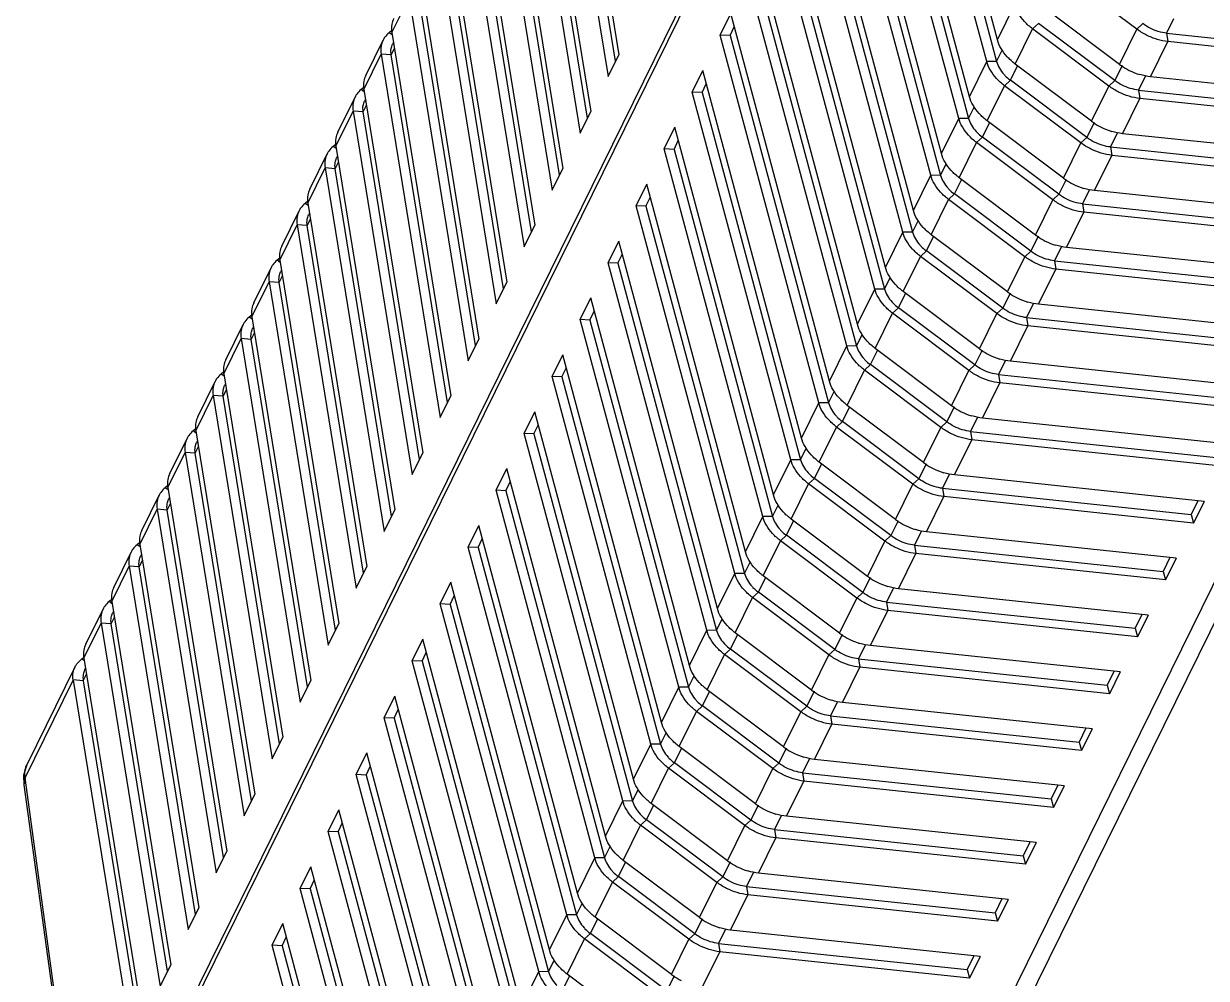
# Model space of a CAD drawing. Header units: millimetres. Extents: x 10368 to 13229, y -13270 to -11269.
# Drawn here: x 12155.6 to 12223.9, y -12726.6 to -12671.5 of the extents above; entities that cross this region are included whole.
import ezdxf

# ---------------------------------------------------------------- set-up
doc = ezdxf.new("R2010")
doc.units = ezdxf.units.MM

# ---------------------------------------------------------------- blocks, each defined once
blk = doc.blocks.new('u59')
at = {"color": 7, "linetype": 'Continuous'}
for p, q in [((305.333, 371.946), (363.069, 489.206)), ((306.429, 371.83), (363.472, 487.682)), ((393.636, 460.581), (387.939, 481.786)), ((388.511, 481.781), (394.212, 460.556)), ((387.895, 480.53), (393.596, 459.305)), ((392.019, 457.297), (386.322, 478.502)), ((386.894, 478.497), (392.595, 457.272)), ((386.278, 477.245), (391.979, 456.021)), ((321.824, 307.728), (404.94, 476.534)), ((321.892, 307.371), (404.993, 476.148)), ((404.993, 476.148), (408.476, 450.887)), ((408.554, 451.288), (405.069, 476.565)), ((390.402, 454.013), (384.705, 475.218)), ((385.277, 475.213), (390.978, 453.988)), ((384.661, 473.961), (390.362, 452.737)), ((388.785, 450.728), (383.088, 471.933)), ((383.66, 471.928), (389.361, 450.704)), ((383.044, 470.677), (388.745, 449.453)), ((387.168, 447.444), (381.471, 468.649)), ((382.043, 468.644), (387.744, 447.42)), ((381.426, 467.393), (387.128, 446.168)), ((405.695, 445.239), (402.293, 466.217)), ((372.753, 465.527), (377.163, 462.223)), ((385.551, 444.16), (379.854, 465.365)), ((380.426, 465.36), (386.127, 444.135)), ((405.117, 445.279), (401.862, 465.342)), ((405.08, 443.984), (401.677, 464.966)), ((379.809, 464.109), (378.809, 462.076)), ((379.809, 464.109), (385.511, 442.884)), ((370.993, 462.313), (371.418, 463.176)), ((371.418, 463.176), (375.828, 459.872)), ((371.752, 463.494), (376.162, 460.19)), ((377.445, 463.156), (377.02, 462.293)), ((353.323, 461.197), (353.939, 462.448)), ((354.068, 461.96), (353.939, 462.448)), ((353.939, 462.448), (368.342, 460.927)), ((369.343, 462.959), (368.342, 460.927)), ((400.676, 462.933), (400.06, 461.681)), ((404.079, 441.951), (400.676, 462.933)), ((353.674, 461.16), (354.068, 461.96)), ((368.422, 460.444), (354.068, 461.96)), ((371.136, 462.243), (370.135, 460.21)), ((371.136, 462.243), (375.546, 458.939)), ((377.163, 462.223), (376.162, 460.19)), ((378.237, 462.081), (377.912, 461.419)), ((383.934, 440.876), (378.237, 462.081)), ((378.237, 462.081), (378.809, 462.076)), ((378.809, 462.076), (384.51, 440.851)), ((400.245, 462.058), (403.5, 441.995)), ((353.323, 461.197), (367.726, 459.675)), ((403.463, 440.7), (400.06, 461.681)), ((368.014, 459.616), (368.422, 460.444)), ((368.422, 460.444), (368.342, 460.927)), ((378.192, 460.825), (377.191, 458.792)), ((378.192, 460.825), (383.894, 439.6)), ((393.636, 460.581), (393.388, 460.078)), ((394.212, 460.556), (393.596, 459.305)), ((393.636, 460.581), (394.212, 460.556)), ((369.376, 459.029), (369.801, 459.892)), ((369.801, 459.892), (370.135, 460.21)), ((369.801, 459.892), (374.211, 456.588)), ((370.135, 460.21), (374.545, 456.906)), ((375.828, 459.872), (375.403, 459.009)), ((375.828, 459.872), (376.162, 460.19)), ((351.706, 457.913), (352.322, 459.164)), ((352.451, 458.676), (352.322, 459.164)), ((352.322, 459.164), (366.725, 457.642)), ((367.726, 459.675), (366.725, 457.642)), ((399.059, 459.648), (398.443, 458.397)), ((402.462, 438.667), (399.059, 459.648)), ((352.057, 457.876), (352.451, 458.676)), ((366.805, 457.159), (352.451, 458.676)), ((369.519, 458.959), (368.518, 456.926)), ((369.519, 458.959), (373.929, 455.655)), ((375.546, 458.939), (374.545, 456.906)), ((376.62, 458.797), (376.295, 458.135)), ((382.317, 437.592), (376.62, 458.797)), ((376.62, 458.797), (377.191, 458.792)), ((377.191, 458.792), (382.893, 437.567)), ((401.846, 437.415), (398.443, 458.397)), ((398.628, 458.774), (401.883, 438.711)), ((351.706, 457.913), (366.109, 456.391)), ((366.805, 457.159), (366.725, 457.642)), ((366.397, 456.332), (366.805, 457.159)), ((376.575, 457.541), (375.574, 455.508)), ((376.575, 457.541), (382.277, 436.316)), ((392.019, 457.297), (391.771, 456.794)), ((392.595, 457.272), (391.979, 456.021)), ((392.019, 457.297), (392.595, 457.272)), ((366.109, 456.391), (365.108, 454.358)), ((367.759, 455.745), (368.184, 456.608)), ((368.184, 456.608), (368.518, 456.926)), ((368.184, 456.608), (372.594, 453.304)), ((368.518, 456.926), (372.928, 453.622)), ((374.211, 456.588), (373.786, 455.725)), ((374.211, 456.588), (374.545, 456.906)), ((397.442, 456.364), (396.826, 455.113)), ((400.845, 435.383), (397.442, 456.364)), ((350.089, 454.629), (350.705, 455.88)), ((350.834, 455.392), (350.705, 455.88)), ((350.705, 455.88), (365.108, 454.358)), ((367.902, 455.674), (366.901, 453.642)), ((367.902, 455.674), (372.312, 452.371)), ((373.929, 455.655), (372.928, 453.622)), ((350.44, 454.592), (350.834, 455.392)), ((365.188, 453.875), (350.834, 455.392)), ((375.003, 455.513), (374.678, 454.851)), ((380.7, 434.308), (375.003, 455.513)), ((375.003, 455.513), (375.574, 455.508)), ((375.574, 455.508), (381.276, 434.283)), ((400.229, 434.131), (396.826, 455.113)), ((397.011, 455.49), (400.266, 435.427)), ((350.089, 454.629), (364.492, 453.107)), ((365.188, 453.875), (365.108, 454.358)), ((374.958, 454.257), (373.957, 452.224)), ((374.958, 454.257), (380.66, 433.032)), ((364.78, 453.048), (365.188, 453.875)), ((366.567, 453.324), (366.901, 453.642)), ((366.901, 453.642), (371.311, 450.338)), ((372.594, 453.304), (372.928, 453.622)), ((390.402, 454.013), (390.154, 453.51)), ((390.978, 453.988), (390.362, 452.737)), ((390.402, 454.013), (390.978, 453.988)), ((364.492, 453.107), (363.491, 451.074)), ((366.142, 452.461), (366.567, 453.324)), ((366.567, 453.324), (370.977, 450.02)), ((372.594, 453.304), (372.169, 452.441)), ((395.825, 453.08), (395.209, 451.829)), ((399.228, 432.098), (395.825, 453.08)), ((348.472, 451.345), (349.088, 452.596)), ((349.217, 452.108), (349.088, 452.596)), ((349.088, 452.596), (363.491, 451.074)), ((366.284, 452.39), (365.284, 450.357)), ((366.284, 452.39), (370.695, 449.086)), ((372.312, 452.371), (371.311, 450.338)), ((373.386, 452.229), (373.061, 451.567)), ((379.083, 431.024), (373.386, 452.229)), ((373.386, 452.229), (373.957, 452.224)), ((373.957, 452.224), (379.659, 430.999)), ((395.394, 452.206), (398.649, 432.143)), ((348.823, 451.308), (349.217, 452.108)), ((363.571, 450.591), (349.217, 452.108)), ((398.612, 430.847), (395.209, 451.829)), ((348.472, 451.345), (362.875, 449.823)), ((363.571, 450.591), (363.491, 451.074)), ((373.341, 450.973), (372.34, 448.94)), ((373.341, 450.973), (379.043, 429.748)), ((408.476, 450.887), (405.695, 445.239)), ((408.476, 450.887), (408.554, 451.288)), ((408.556, 450.741), (408.554, 451.289)), ((363.163, 449.764), (363.571, 450.591)), ((364.95, 450.04), (365.284, 450.357)), ((365.284, 450.357), (369.694, 447.054)), ((370.977, 450.02), (371.311, 450.338)), ((388.785, 450.728), (388.537, 450.226)), ((389.361, 450.704), (388.745, 449.453)), ((388.785, 450.728), (389.361, 450.704)), ((405.595, 444.492), (408.371, 450.13)), ((408.371, 450.13), (408.556, 450.741)), ((362.875, 449.823), (361.874, 447.79)), ((364.525, 449.177), (364.95, 450.04)), ((364.95, 450.04), (369.36, 446.736)), ((370.977, 450.02), (370.552, 449.157)), ((394.208, 449.796), (393.592, 448.545)), ((397.611, 428.814), (394.208, 449.796)), ((346.855, 448.061), (347.471, 449.312)), ((347.206, 448.024), (347.6, 448.824)), ((347.6, 448.824), (347.471, 449.312)), ((347.471, 449.312), (361.874, 447.79)), ((361.953, 447.307), (347.6, 448.824)), ((364.667, 449.106), (363.667, 447.073)), ((364.667, 449.106), (369.078, 445.802)), ((370.695, 449.086), (369.694, 447.054)), ((371.769, 448.945), (371.444, 448.283)), ((377.466, 427.74), (371.769, 448.945)), ((371.769, 448.945), (372.34, 448.94)), ((372.34, 448.94), (378.042, 427.715)), ((393.777, 448.922), (397.031, 428.858)), ((396.995, 427.563), (393.592, 448.545)), ((346.855, 448.061), (361.258, 446.539)), ((361.953, 447.307), (361.874, 447.79)), ((371.724, 447.688), (370.723, 445.655)), ((371.724, 447.688), (377.426, 426.464)), ((387.168, 447.444), (386.92, 446.942)), ((387.744, 447.42), (387.128, 446.168)), ((387.168, 447.444), (387.744, 447.42)), ((361.546, 446.48), (361.953, 447.307)), ((362.908, 445.892), (363.333, 446.756)), ((363.333, 446.756), (363.667, 447.073)), ((363.333, 446.756), (367.743, 443.452)), ((363.667, 447.073), (368.077, 443.769)), ((369.36, 446.736), (368.935, 445.873)), ((369.36, 446.736), (369.694, 447.054)), ((345.238, 444.776), (345.854, 446.028)), ((345.983, 445.54), (345.854, 446.028)), ((345.854, 446.028), (360.257, 444.506)), ((361.258, 446.539), (360.257, 444.506)), ((392.591, 446.512), (391.975, 445.261)), ((395.994, 425.53), (392.591, 446.512)), ((345.589, 444.739), (345.983, 445.54)), ((360.336, 444.023), (345.983, 445.54)), ((363.05, 445.822), (362.05, 443.789)), ((363.05, 445.822), (367.461, 442.518)), ((369.078, 445.802), (368.077, 443.769)), ((370.152, 445.66), (369.827, 444.999)), ((375.849, 424.455), (370.152, 445.66)), ((370.152, 445.66), (370.723, 445.655)), ((370.723, 445.655), (376.425, 424.431)), ((392.16, 445.638), (395.414, 425.574)), ((345.238, 444.776), (359.641, 443.255)), ((395.378, 424.279), (391.975, 445.261)), ((405.117, 445.279), (404.931, 444.902)), ((404.986, 444.561), (405.034, 444.658)), ((405.117, 445.279), (405.696, 445.235)), ((359.929, 443.196), (360.336, 444.023)), ((360.336, 444.023), (360.257, 444.506)), ((370.107, 444.404), (369.106, 442.371)), ((370.107, 444.404), (375.809, 423.18)), ((385.551, 444.16), (385.303, 443.658)), ((386.127, 444.135), (385.511, 442.884)), ((385.551, 444.16), (386.127, 444.135)), ((405.08, 443.984), (404.079, 441.951)), ((405.058, 444.118), (405.188, 444.027)), ((405.101, 443.958), (405.188, 444.027)), ((405.188, 444.027), (405.228, 444.059)), ((405.228, 444.059), (405.268, 444.091)), ((361.291, 442.608), (361.716, 443.472)), ((361.716, 443.472), (362.05, 443.789)), ((361.716, 443.472), (366.126, 440.168)), ((362.05, 443.789), (366.46, 440.485)), ((367.743, 443.452), (367.318, 442.589)), ((367.743, 443.452), (368.077, 443.769)), ((343.621, 441.492), (344.237, 442.744)), ((344.366, 442.255), (344.237, 442.744)), ((344.237, 442.744), (358.64, 441.222)), ((359.641, 443.255), (358.64, 441.222)), ((390.974, 443.228), (390.358, 441.977)), ((394.377, 422.246), (390.974, 443.228)), ((404.973, 443.176), (403.972, 441.143)), ((343.972, 441.455), (344.366, 442.255)), ((358.719, 440.739), (344.366, 442.255)), ((361.433, 442.538), (360.432, 440.505)), ((361.433, 442.538), (365.844, 439.234)), ((367.461, 442.518), (366.46, 440.485)), ((368.535, 442.376), (368.21, 441.715)), ((374.232, 421.171), (368.535, 442.376)), ((368.535, 442.376), (369.106, 442.371)), ((369.106, 442.371), (374.808, 421.147)), ((393.761, 420.995), (390.358, 441.977)), ((390.543, 442.353), (393.797, 422.29)), ((403.5, 441.995), (403.314, 441.618)), ((403.5, 441.995), (404.079, 441.951)), ((343.621, 441.492), (358.024, 439.971)), ((403.369, 441.277), (403.417, 441.373)), ((358.312, 439.912), (358.719, 440.739)), ((358.719, 440.739), (358.64, 441.222)), ((368.49, 441.12), (367.489, 439.087)), ((368.49, 441.12), (374.192, 419.896)), ((383.934, 440.876), (383.686, 440.374)), ((384.51, 440.851), (383.894, 439.6)), ((383.934, 440.876), (384.51, 440.851)), ((403.463, 440.7), (402.462, 438.667)), ((403.441, 440.834), (403.619, 440.71)), ((403.464, 440.587), (403.619, 440.71)), ((358.024, 439.971), (357.023, 437.938)), ((359.673, 439.324), (360.099, 440.187)), ((360.099, 440.187), (360.432, 440.505)), ((360.099, 440.187), (364.509, 436.884)), ((360.432, 440.505), (364.843, 437.201)), ((366.126, 440.168), (365.701, 439.304)), ((366.126, 440.168), (366.46, 440.485)), ((389.357, 439.944), (388.741, 438.693)), ((392.76, 418.962), (389.357, 439.944)), ((403.356, 439.892), (402.355, 437.859)), ((342.004, 438.208), (342.62, 439.459)), ((342.749, 438.971), (342.62, 439.459)), ((342.62, 439.459), (357.023, 437.938)), ((359.816, 439.254), (358.815, 437.221)), ((359.816, 439.254), (364.227, 435.95)), ((365.844, 439.234), (364.843, 437.201)), ((342.355, 438.171), (342.749, 438.971)), ((357.102, 437.455), (342.749, 438.971)), ((366.918, 439.092), (366.592, 438.431)), ((372.615, 417.887), (366.918, 439.092)), ((366.918, 439.092), (367.489, 439.087)), ((367.489, 439.087), (373.191, 417.863)), ((392.144, 417.711), (388.741, 438.693)), ((388.926, 439.069), (392.18, 419.006)), ((401.883, 438.711), (401.697, 438.334)), ((401.883, 438.711), (402.462, 438.667)), ((342.004, 438.208), (356.407, 436.686)), ((357.102, 437.455), (357.023, 437.938)), ((366.873, 437.836), (365.872, 435.803)), ((366.873, 437.836), (372.575, 416.611)), ((401.752, 437.993), (401.8, 438.089)), ((356.695, 436.628), (357.102, 437.455)), ((358.482, 436.903), (358.815, 437.221)), ((358.815, 437.221), (363.226, 433.917)), ((364.509, 436.884), (364.843, 437.201)), ((382.317, 437.592), (382.069, 437.089)), ((382.893, 437.567), (382.277, 436.316)), ((382.317, 437.592), (382.893, 437.567)), ((401.846, 437.415), (400.845, 435.383)), ((401.824, 437.55), (402.002, 437.426)), ((401.847, 437.303), (402.002, 437.426)), ((356.407, 436.686), (355.406, 434.654)), ((358.056, 436.04), (358.482, 436.903)), ((358.482, 436.903), (362.892, 433.599)), ((364.509, 436.884), (364.084, 436.02)), ((387.74, 436.66), (387.124, 435.409)), ((391.143, 415.678), (387.74, 436.66)), ((401.739, 436.608), (400.738, 434.575)), ((340.387, 434.924), (341.003, 436.175)), ((341.132, 435.687), (341.003, 436.175)), ((341.003, 436.175), (355.406, 434.654)), ((358.199, 435.97), (357.198, 433.937)), ((358.199, 435.97), (362.61, 432.666)), ((364.227, 435.95), (363.226, 433.917)), ((365.301, 435.808), (364.975, 435.147)), ((370.997, 414.603), (365.301, 435.808)), ((365.301, 435.808), (365.872, 435.803)), ((365.872, 435.803), (371.574, 414.578)), ((387.309, 435.785), (390.563, 415.722)), ((340.738, 434.887), (341.132, 435.687)), ((355.485, 434.171), (341.132, 435.687)), ((390.527, 414.427), (387.124, 435.409)), ((400.266, 435.427), (400.08, 435.05)), ((400.266, 435.427), (400.845, 435.383)), ((340.387, 434.924), (354.79, 433.402)), ((355.485, 434.171), (355.406, 434.654)), ((365.256, 434.552), (364.255, 432.519)), ((365.256, 434.552), (370.958, 413.327)), ((400.135, 434.709), (400.183, 434.805)), ((355.078, 433.344), (355.485, 434.171)), ((356.864, 433.619), (357.198, 433.937)), ((357.198, 433.937), (361.609, 430.633)), ((362.892, 433.599), (363.226, 433.917)), ((380.7, 434.308), (380.452, 433.805)), ((381.276, 434.283), (380.66, 433.032)), ((380.7, 434.308), (381.276, 434.283)), ((400.229, 434.131), (399.228, 432.098)), ((400.207, 434.266), (400.385, 434.142)), ((400.23, 434.019), (400.385, 434.142)), ((354.79, 433.402), (353.789, 431.37)), ((356.439, 432.756), (356.864, 433.619)), ((356.864, 433.619), (361.275, 430.315)), ((362.892, 433.599), (362.467, 432.736)), ((386.123, 433.376), (385.507, 432.124)), ((389.526, 412.394), (386.123, 433.376)), ((400.122, 433.323), (399.121, 431.291)), ((339.386, 432.891), (353.789, 431.37)), ((353.868, 430.886), (339.515, 432.403)), ((356.582, 432.686), (355.581, 430.653)), ((356.582, 432.686), (360.993, 429.382)), ((362.61, 432.666), (361.609, 430.633)), ((363.684, 432.524), (363.358, 431.862)), ((369.38, 411.319), (363.684, 432.524)), ((363.684, 432.524), (364.255, 432.519)), ((364.255, 432.519), (369.957, 411.294)), ((385.692, 432.501), (388.946, 412.438)), ((388.91, 411.143), (385.507, 432.124)), ((398.649, 432.143), (398.463, 431.766)), ((398.649, 432.143), (399.228, 432.098)), ((338.77, 431.64), (353.173, 430.118)), ((353.868, 430.886), (353.789, 431.37)), ((363.639, 431.268), (362.638, 429.235)), ((363.639, 431.268), (369.341, 410.043)), ((379.083, 431.024), (378.835, 430.521)), ((379.659, 430.999), (379.043, 429.748)), ((379.083, 431.024), (379.659, 430.999)), ((398.518, 431.425), (398.566, 431.521)), ((353.461, 430.059), (353.868, 430.886)), ((354.822, 429.472), (355.247, 430.335)), ((355.247, 430.335), (355.581, 430.653)), ((355.247, 430.335), (359.658, 427.031)), ((355.581, 430.653), (359.992, 427.349)), ((361.275, 430.315), (360.85, 429.452)), ((361.275, 430.315), (361.609, 430.633)), ((398.612, 430.847), (397.611, 428.814)), ((398.59, 430.982), (398.768, 430.858)), ((398.613, 430.735), (398.768, 430.858)), ((353.173, 430.118), (352.172, 428.085)), ((384.506, 430.091), (383.89, 428.84)), ((387.909, 409.11), (384.506, 430.091)), ((398.505, 430.039), (397.504, 428.006)), ((337.769, 429.607), (352.172, 428.085)), ((352.251, 427.602), (337.897, 429.119)), ((354.965, 429.401), (353.964, 427.369)), ((354.965, 429.401), (359.376, 426.098)), ((360.993, 429.382), (359.992, 427.349)), ((362.067, 429.24), (361.741, 428.578)), ((367.763, 408.035), (362.067, 429.24)), ((362.067, 429.24), (362.638, 429.235)), ((362.638, 429.235), (368.34, 408.01)), ((384.075, 429.217), (387.329, 409.154)), ((337.153, 428.356), (351.555, 426.834)), ((387.293, 407.858), (383.89, 428.84)), ((397.031, 428.858), (396.846, 428.482)), ((397.031, 428.858), (397.611, 428.814)), ((351.844, 426.775), (352.251, 427.602)), ((352.251, 427.602), (352.172, 428.085)), ((362.022, 427.984), (361.021, 425.951)), ((362.022, 427.984), (367.724, 406.759)), ((377.466, 427.74), (377.218, 427.237)), ((378.042, 427.715), (377.426, 426.464)), ((377.466, 427.74), (378.042, 427.715)), ((396.901, 428.141), (396.949, 428.237)), ((396.973, 427.698), (397.151, 427.574)), ((353.205, 426.188), (353.63, 427.051)), ((353.63, 427.051), (353.964, 427.369)), ((353.63, 427.051), (358.041, 423.747)), ((353.964, 427.369), (358.375, 424.065)), ((359.658, 427.031), (359.233, 426.168)), ((359.658, 427.031), (359.992, 427.349)), ((396.995, 427.563), (395.994, 425.53)), ((396.996, 427.451), (397.151, 427.574)), ((336.152, 426.323), (350.555, 424.801)), ((351.555, 426.834), (350.555, 424.801)), ((382.889, 426.807), (382.273, 425.556)), ((386.292, 405.826), (382.889, 426.807)), ((396.888, 426.755), (395.887, 424.722)), ((350.634, 424.318), (336.28, 425.835)), ((353.348, 426.117), (352.347, 424.085)), ((353.348, 426.117), (357.759, 422.813)), ((359.376, 426.098), (358.375, 424.065)), ((360.45, 425.956), (360.124, 425.294)), ((366.146, 404.751), (360.45, 425.956)), ((360.45, 425.956), (361.021, 425.951)), ((361.021, 425.951), (366.723, 404.726)), ((385.676, 404.574), (382.273, 425.556)), ((382.458, 425.933), (385.712, 405.87)), ((395.414, 425.574), (395.229, 425.198)), ((395.414, 425.574), (395.994, 425.53)), ((335.536, 425.072), (349.938, 423.55)), ((395.284, 424.857), (395.332, 424.953)), ((350.227, 423.491), (350.634, 424.318)), ((350.634, 424.318), (350.555, 424.801)), ((360.405, 424.7), (359.404, 422.667)), ((360.405, 424.7), (366.107, 403.475)), ((375.849, 424.455), (375.601, 423.953)), ((376.425, 424.431), (375.809, 423.18)), ((375.849, 424.455), (376.425, 424.431)), ((395.378, 424.279), (394.377, 422.246)), ((395.356, 424.413), (395.534, 424.29)), ((395.379, 424.167), (395.534, 424.29)), ((349.938, 423.55), (348.938, 421.517)), ((351.588, 422.904), (352.013, 423.767)), ((352.013, 423.767), (352.347, 424.085)), ((352.013, 423.767), (356.424, 420.463)), ((352.347, 424.085), (356.758, 420.781)), ((358.041, 423.747), (357.616, 422.884)), ((358.041, 423.747), (358.375, 424.065)), ((381.272, 423.523), (380.656, 422.272)), ((384.675, 402.541), (381.272, 423.523)), ((334.535, 423.039), (348.938, 421.517)), ((351.731, 422.833), (350.73, 420.8)), ((351.731, 422.833), (356.142, 419.529)), ((357.759, 422.813), (356.758, 420.781)), ((395.271, 423.471), (394.27, 421.438)), ((349.017, 421.034), (334.663, 422.551)), ((358.833, 422.672), (358.507, 422.01)), ((364.529, 401.467), (358.833, 422.672)), ((358.833, 422.672), (359.404, 422.667)), ((359.404, 422.667), (365.106, 401.442)), ((384.059, 401.29), (380.656, 422.272)), ((380.841, 422.649), (384.095, 402.585)), ((393.797, 422.29), (393.612, 421.913)), ((393.797, 422.29), (394.377, 422.246)), ((333.919, 421.788), (348.321, 420.266)), ((349.017, 421.034), (348.938, 421.517)), ((393.667, 421.573), (393.715, 421.669)), ((348.61, 420.207), (349.017, 421.034)), ((350.396, 420.483), (350.73, 420.8)), ((350.73, 420.8), (355.141, 417.496)), ((356.424, 420.463), (356.758, 420.781)), ((358.788, 421.415), (357.787, 419.383)), ((358.788, 421.415), (364.49, 400.191)), ((374.232, 421.171), (373.984, 420.669)), ((374.808, 421.147), (374.192, 419.896)), ((374.232, 421.171), (374.808, 421.147)), ((393.761, 420.995), (392.76, 418.962)), ((393.739, 421.129), (393.917, 421.006)), ((393.762, 420.883), (393.917, 421.006)), ((348.321, 420.266), (347.321, 418.233)), ((349.971, 419.62), (350.396, 420.483)), ((350.396, 420.483), (354.807, 417.179)), ((356.424, 420.463), (355.999, 419.6)), ((379.655, 420.239), (379.039, 418.988)), ((383.058, 399.257), (379.655, 420.239)), ((393.654, 420.187), (392.653, 418.154)), ((332.918, 419.755), (347.321, 418.233)), ((350.114, 419.549), (349.113, 417.516)), ((350.114, 419.549), (354.525, 416.245)), ((356.142, 419.529), (355.141, 417.496)), ((357.216, 419.388), (356.89, 418.726)), ((362.912, 398.183), (357.216, 419.388)), ((357.216, 419.388), (357.787, 419.383)), ((357.787, 419.383), (363.489, 398.158)), ((347.4, 417.75), (333.046, 419.267)), ((382.442, 398.006), (379.039, 418.988)), ((379.224, 419.365), (382.478, 399.301)), ((392.18, 419.006), (391.995, 418.629)), ((392.18, 419.006), (392.76, 418.962)), ((332.302, 418.504), (346.704, 416.982)), ((347.4, 417.75), (347.321, 418.233)), ((357.171, 418.131), (356.17, 416.098)), ((357.171, 418.131), (362.873, 396.907)), ((392.05, 418.288), (392.098, 418.385)), ((346.993, 416.923), (347.4, 417.75)), ((348.779, 417.199), (349.113, 417.516)), ((349.113, 417.516), (353.524, 414.212)), ((354.807, 417.179), (355.141, 417.496)), ((372.615, 417.887), (372.367, 417.385)), ((373.191, 417.863), (372.575, 416.611)), ((372.615, 417.887), (373.191, 417.863)), ((392.144, 417.711), (391.143, 415.678)), ((392.122, 417.845), (392.3, 417.721)), ((392.145, 417.598), (392.3, 417.721)), ((346.704, 416.982), (345.703, 414.949)), ((348.354, 416.335), (348.779, 417.199)), ((348.779, 417.199), (353.19, 413.895)), ((354.807, 417.179), (354.382, 416.316)), ((378.038, 416.955), (377.422, 415.704)), ((381.441, 395.973), (378.038, 416.955)), ((392.037, 416.903), (391.036, 414.87)), ((331.301, 416.471), (345.703, 414.949)), ((345.783, 414.466), (331.429, 415.982)), ((348.497, 416.265), (347.496, 414.232)), ((348.497, 416.265), (352.907, 412.961)), ((354.525, 416.245), (353.524, 414.212)), ((355.599, 416.103), (355.273, 415.442)), ((361.295, 394.898), (355.599, 416.103)), ((355.599, 416.103), (356.17, 416.098)), ((356.17, 416.098), (361.872, 394.874)), ((377.607, 416.081), (380.861, 396.017)), ((380.825, 394.722), (377.422, 415.704)), ((390.563, 415.722), (390.378, 415.345)), ((390.563, 415.722), (391.143, 415.678)), ((330.685, 415.219), (345.087, 413.698)), ((345.783, 414.466), (345.703, 414.949)), ((355.554, 414.847), (354.553, 412.814)), ((355.554, 414.847), (361.256, 393.623)), ((370.997, 414.603), (370.75, 414.101)), ((370.997, 414.603), (371.574, 414.578)), ((390.433, 415.004), (390.481, 415.101)), ((345.376, 413.639), (345.783, 414.466)), ((346.737, 413.051), (347.162, 413.915)), ((347.162, 413.915), (347.496, 414.232)), ((347.162, 413.915), (351.573, 410.611)), ((347.496, 414.232), (351.907, 410.928)), ((353.19, 413.895), (353.524, 414.212)), ((371.574, 414.578), (370.958, 413.327)), ((390.527, 414.427), (389.526, 412.394)), ((390.505, 414.561), (390.683, 414.437)), ((390.528, 414.314), (390.683, 414.437)), ((345.087, 413.698), (344.086, 411.665)), ((353.19, 413.895), (352.765, 413.031)), ((376.421, 413.671), (375.805, 412.42)), ((379.824, 392.689), (376.421, 413.671)), ((390.42, 413.619), (389.419, 411.586)), ((329.684, 413.187), (344.086, 411.665)), ((344.166, 411.182), (329.812, 412.698)), ((346.88, 412.981), (345.879, 410.948)), ((346.88, 412.981), (351.29, 409.677)), ((352.907, 412.961), (351.907, 410.928)), ((353.982, 412.819), (353.656, 412.158)), ((359.678, 391.614), (353.982, 412.819)), ((353.982, 412.819), (354.553, 412.814)), ((354.553, 412.814), (360.255, 391.59)), ((375.99, 412.796), (379.244, 392.733)), ((329.068, 411.935), (343.47, 410.414)), ((379.208, 391.438), (375.805, 412.42)), ((388.946, 412.438), (388.761, 412.061)), ((388.946, 412.438), (389.526, 412.394)), ((344.166, 411.182), (344.086, 411.665)), ((353.937, 411.563), (352.936, 409.53)), ((353.937, 411.563), (359.639, 390.338)), ((369.38, 411.319), (369.133, 410.817)), ((369.957, 411.294), (369.341, 410.043)), ((369.38, 411.319), (369.957, 411.294)), ((388.816, 411.72), (388.864, 411.816)), ((388.888, 411.277), (389.066, 411.153)), ((343.759, 410.355), (344.166, 411.182)), ((345.12, 409.767), (345.545, 410.63)), ((345.545, 410.63), (345.879, 410.948)), ((345.545, 410.63), (349.956, 407.327)), ((345.879, 410.948), (350.29, 407.644)), ((351.573, 410.611), (351.148, 409.747)), ((351.573, 410.611), (351.907, 410.928)), ((388.91, 411.143), (387.909, 409.11)), ((388.91, 411.03), (389.066, 411.153)), ((328.067, 409.902), (342.469, 408.381)), ((343.47, 410.414), (342.469, 408.381)), ((374.804, 410.387), (374.188, 409.136)), ((378.207, 389.405), (374.804, 410.387)), ((388.803, 410.335), (387.802, 408.302)), ((342.549, 407.898), (328.195, 409.414)), ((345.263, 409.697), (344.262, 407.664)), ((345.263, 409.697), (349.673, 406.393)), ((351.29, 409.677), (350.29, 407.644)), ((352.365, 409.535), (352.039, 408.874)), ((358.061, 388.33), (352.365, 409.535)), ((352.365, 409.535), (352.936, 409.53)), ((352.936, 409.53), (358.638, 388.306)), ((377.591, 388.154), (374.188, 409.136)), ((374.373, 409.512), (377.627, 389.449)), ((387.329, 409.154), (387.144, 408.777)), ((387.329, 409.154), (387.909, 409.11)), ((387.199, 408.436), (387.247, 408.532)), ((342.142, 407.071), (342.549, 407.898)), ((342.549, 407.898), (342.469, 408.381)), ((352.32, 408.279), (351.319, 406.246)), ((352.32, 408.279), (358.022, 387.054)), ((367.763, 408.035), (367.516, 407.532)), ((368.34, 408.01), (367.724, 406.759)), ((367.763, 408.035), (368.34, 408.01)), ((387.293, 407.858), (386.292, 405.826)), ((387.271, 407.993), (387.449, 407.869)), ((387.293, 407.746), (387.449, 407.869)), ((343.928, 407.346), (344.262, 407.664)), ((344.262, 407.664), (348.673, 404.36)), ((349.956, 407.327), (350.29, 407.644))]:
    blk.add_line(p, q, dxfattribs=at)
for centre, radius, start, end in [((368.881, 459.223), 3.769, 55.14659, 63.25368), ((368.951, 459.327), 3.643, 53.16396, 55.11495), ((367.265, 455.95), 3.758, 63.18867, 73.22859), ((367.264, 455.939), 3.769, 55.14659, 63.25368), ((367.334, 456.043), 3.643, 53.16396, 55.11495), ((365.648, 452.666), 3.758, 63.18867, 73.22859), ((365.647, 452.654), 3.769, 55.14659, 63.25368), ((365.717, 452.759), 3.643, 53.16396, 55.11495), ((364.031, 449.381), 3.758, 63.18867, 73.22859), ((364.03, 449.37), 3.769, 55.14659, 63.25368), ((364.1, 449.474), 3.643, 53.16396, 55.11495), ((362.414, 446.097), 3.758, 63.18867, 73.22859), ((362.413, 446.086), 3.769, 55.14659, 63.25368), ((362.483, 446.19), 3.643, 53.16396, 55.11495), ((360.797, 442.813), 3.758, 63.18867, 73.22859), ((360.796, 442.802), 3.769, 55.14659, 63.25368), ((360.866, 442.906), 3.643, 53.16396, 55.11495), ((359.18, 439.529), 3.758, 63.18867, 73.22859), ((359.179, 439.518), 3.769, 55.14659, 63.25368), ((359.249, 439.622), 3.643, 53.16396, 55.11495), ((402.903, 441.668), 1.191, 324.32645, 333.86627), ((357.563, 436.245), 3.758, 63.18867, 73.22859), ((357.562, 436.234), 3.769, 55.14659, 63.25368), ((357.632, 436.338), 3.643, 53.16396, 55.11495), ((401.286, 438.383), 1.191, 324.32645, 333.86627), ((355.946, 432.961), 3.758, 63.18867, 73.22859), ((355.945, 432.95), 3.769, 55.14659, 63.25368), ((356.015, 433.054), 3.643, 53.16396, 55.11495), ((399.669, 435.099), 1.191, 324.32645, 333.86627), ((354.329, 429.677), 3.758, 63.18867, 73.22859), ((354.328, 429.666), 3.769, 55.14659, 63.25368), ((354.398, 429.77), 3.643, 53.16396, 55.11495), ((398.052, 431.815), 1.191, 324.32645, 333.86627), ((352.712, 426.393), 3.758, 63.18867, 73.22859), ((352.711, 426.382), 3.769, 55.14659, 63.25368), ((352.781, 426.486), 3.643, 53.16396, 55.11495), ((396.435, 428.531), 1.191, 324.32645, 333.86627), ((351.095, 423.109), 3.758, 63.18867, 73.22859), ((351.094, 423.097), 3.769, 55.14659, 63.25368), ((351.164, 423.201), 3.643, 53.16396, 55.11495), ((394.818, 425.247), 1.191, 324.32645, 333.86627), ((349.478, 419.824), 3.758, 63.18867, 73.22859), ((349.477, 419.813), 3.769, 55.14659, 63.25368), ((349.547, 419.917), 3.643, 53.16396, 55.11495), ((393.201, 421.963), 1.191, 324.32645, 333.86627), ((347.861, 416.54), 3.758, 63.18867, 73.22859), ((347.86, 416.529), 3.769, 55.14659, 63.25368), ((347.93, 416.633), 3.643, 53.16396, 55.11495), ((391.584, 418.679), 1.191, 324.32645, 333.86627), ((346.244, 413.256), 3.758, 63.18867, 73.22859), ((346.243, 413.245), 3.769, 55.14659, 63.25368), ((346.313, 413.349), 3.643, 53.16396, 55.11495), ((389.967, 415.395), 1.191, 324.32645, 333.86627), ((344.627, 409.972), 3.758, 63.18867, 73.22859), ((344.626, 409.961), 3.769, 55.14659, 63.25368), ((344.696, 410.065), 3.643, 53.16396, 55.11495), ((388.35, 412.11), 1.191, 324.32645, 333.86627), ((343.01, 406.688), 3.758, 63.18867, 73.22859), ((343.009, 406.677), 3.769, 55.14659, 63.25368), ((343.079, 406.781), 3.643, 53.16396, 55.11495), ((386.733, 408.826), 1.191, 324.32645, 333.86627)]:
    blk.add_arc(centre, radius, start, end, dxfattribs=at)
for points, start_tangent, end_tangent in [([(377.779, 463.474), (378.249, 463.05), (378.6, 462.573), (378.809, 462.076)], (0.800328, -0.599562), (0.259432, -0.965761)), ([(378.076, 462.464), (377.806, 462.83), (377.758, 462.881)], (-0.498571, 0.866849), (-0.694739, 0.719262)), ([(378.237, 462.081), (378.076, 462.464)], (-0.259432, 0.965761), (-0.498571, 0.866849)), ([(377.163, 462.223), (377.633, 461.798)], (0.800328, -0.599562), (0.673612, -0.739085)), ([(377.633, 461.798), (377.983, 461.322)], (0.673612, -0.739085), (0.498589, -0.866839)), ([(377.983, 461.322), (378.193, 460.825)], (0.498589, -0.866839), (0.259432, -0.965761)), ([(368.342, 460.927), (368.966, 460.799), (369.576, 460.555), (370.135, 460.21)], (0.994465, -0.105072), (0.800328, -0.599562)), ([(368.422, 460.444), (368.901, 460.346), (369.371, 460.158), (369.801, 459.892)], (0.994465, -0.105072), (0.800328, -0.599562)), ([(376.141, 459.597), (375.828, 459.872)], (-0.694739, 0.719262), (-0.800328, 0.599562)), ([(376.162, 460.19), (376.632, 459.765), (376.982, 459.289), (377.192, 458.792)], (0.800328, -0.599562), (0.259432, -0.965761)), ([(367.726, 459.675), (368.35, 459.548)], (0.994465, -0.105072), (0.957663, -0.28789)), ([(376.459, 459.179), (376.189, 459.546), (376.141, 459.597)], (-0.498571, 0.866849), (-0.694739, 0.719262)), ([(376.62, 458.797), (376.459, 459.179)], (-0.259432, 0.965761), (-0.498571, 0.866849)), ([(375.546, 458.939), (376.015, 458.514)], (0.800328, -0.599562), (0.673612, -0.739085)), ([(376.015, 458.514), (376.366, 458.038)], (0.673612, -0.739085), (0.498589, -0.866839)), ([(366.725, 457.642), (367.349, 457.515), (367.959, 457.271), (368.518, 456.926)], (0.994465, -0.105072), (0.800328, -0.599562)), ([(376.366, 458.038), (376.576, 457.541)], (0.498589, -0.866839), (0.259432, -0.965761)), ([(366.805, 457.159), (367.284, 457.062), (367.754, 456.874), (368.184, 456.608)], (0.994465, -0.105072), (0.800328, -0.599562)), ([(366.109, 456.391), (366.733, 456.264)], (0.994465, -0.105072), (0.957663, -0.28789)), ([(374.524, 456.313), (374.211, 456.588)], (-0.694739, 0.719262), (-0.800328, 0.599562)), ([(374.842, 455.895), (374.572, 456.262), (374.524, 456.313)], (-0.498571, 0.866849), (-0.694739, 0.719262)), ([(374.545, 456.906), (375.015, 456.481), (375.365, 456.005), (375.575, 455.508)], (0.800328, -0.599562), (0.259432, -0.965761)), ([(373.929, 455.655), (374.398, 455.23)], (0.800328, -0.599562), (0.673612, -0.739085)), ([(375.003, 455.513), (374.842, 455.895)], (-0.259432, 0.965761), (-0.498571, 0.866849)), ([(374.398, 455.23), (374.749, 454.754)], (0.673612, -0.739085), (0.498589, -0.866839)), ([(365.108, 454.358), (365.732, 454.231), (366.342, 453.987), (366.901, 453.642)], (0.994465, -0.105072), (0.800328, -0.599562)), ([(374.749, 454.754), (374.959, 454.257)], (0.498589, -0.866839), (0.259432, -0.965761)), ([(365.188, 453.875), (365.667, 453.778), (366.137, 453.59), (366.567, 453.324)], (0.994465, -0.105072), (0.800328, -0.599562)), ([(372.928, 453.622), (373.398, 453.197), (373.748, 452.721), (373.958, 452.224)], (0.800328, -0.599562), (0.259432, -0.965761)), ([(364.492, 453.107), (365.116, 452.98)], (0.994465, -0.105072), (0.957663, -0.28789)), ([(372.907, 453.029), (372.594, 453.304)], (-0.694739, 0.719262), (-0.800328, 0.599562)), ([(373.225, 452.611), (372.955, 452.978), (372.907, 453.029)], (-0.498571, 0.866849), (-0.694739, 0.719262)), ([(372.312, 452.371), (372.781, 451.946)], (0.800328, -0.599562), (0.673612, -0.739085)), ([(373.386, 452.229), (373.225, 452.611)], (-0.259432, 0.965761), (-0.498571, 0.866849)), ([(372.781, 451.946), (373.132, 451.47)], (0.673612, -0.739085), (0.498589, -0.866839)), ([(363.491, 451.074), (364.115, 450.947), (364.725, 450.703), (365.284, 450.357)], (0.994465, -0.105072), (0.800328, -0.599562)), ([(373.132, 451.47), (373.342, 450.972)], (0.498589, -0.866839), (0.259432, -0.965761)), ([(408.476, 450.887), (408.493, 450.673), (408.48, 450.482)], (0.151095, -0.988519), (-0.143671, -0.989626)), ([(363.571, 450.591), (364.05, 450.493), (364.52, 450.306), (364.95, 450.04)], (0.994465, -0.105072), (0.800328, -0.599562)), ([(371.311, 450.338), (371.78, 449.913), (372.131, 449.437), (372.341, 448.94)], (0.800328, -0.599562), (0.259432, -0.965761)), ([(408.48, 450.482), (408.476, 450.459), (408.423, 450.251), (408.371, 450.13)], (-0.143671, -0.989626), (-0.441458, -0.897282)), ([(362.875, 449.823), (363.499, 449.696)], (0.994465, -0.105072), (0.957663, -0.28789)), ([(371.29, 449.745), (370.977, 450.02)], (-0.694739, 0.719262), (-0.800328, 0.599562)), ([(371.608, 449.327), (371.338, 449.693), (371.29, 449.745)], (-0.498571, 0.866849), (-0.694739, 0.719262)), ([(370.695, 449.086), (371.164, 448.662)], (0.800328, -0.599562), (0.673612, -0.739085)), ([(371.769, 448.945), (371.608, 449.327)], (-0.259432, 0.965761), (-0.498571, 0.866849)), ([(371.164, 448.662), (371.515, 448.186)], (0.673612, -0.739085), (0.498589, -0.866839)), ([(371.515, 448.186), (371.725, 447.688)], (0.498589, -0.866839), (0.259432, -0.965761)), ([(361.874, 447.79), (362.498, 447.663), (363.108, 447.419), (363.667, 447.073)], (0.994465, -0.105072), (0.800328, -0.599562)), ([(361.953, 447.307), (362.433, 447.209), (362.903, 447.021), (363.333, 446.756)], (0.994465, -0.105072), (0.800328, -0.599562)), ([(369.673, 446.46), (369.36, 446.736)], (-0.694739, 0.719262), (-0.800328, 0.599562)), ([(369.694, 447.054), (370.163, 446.629), (370.514, 446.153), (370.724, 445.655)], (0.800328, -0.599562), (0.259432, -0.965761)), ([(361.258, 446.539), (361.882, 446.412)], (0.994465, -0.105072), (0.957663, -0.28789)), ([(369.991, 446.043), (369.721, 446.409), (369.673, 446.46)], (-0.498571, 0.866849), (-0.694739, 0.719262)), ([(370.152, 445.66), (369.991, 446.043)], (-0.259432, 0.965761), (-0.498571, 0.866849)), ([(369.078, 445.802), (369.547, 445.378)], (0.800328, -0.599562), (0.673612, -0.739085)), ([(369.547, 445.378), (369.898, 444.901)], (0.673612, -0.739085), (0.498589, -0.866839)), ([(369.898, 444.901), (370.108, 444.404)], (0.498589, -0.866839), (0.259432, -0.965761)), ([(405.034, 444.658), (405.117, 444.913), (405.117, 445.279)], (0.440662, 0.897673), (-0.160105, 0.9871)), ([(405.695, 445.239), (405.695, 444.798), (405.595, 444.492)], (0.160105, -0.9871), (-0.440751, -0.89763)), ([(360.257, 444.506), (360.881, 444.379), (361.491, 444.135), (362.05, 443.789)], (0.994465, -0.105072), (0.800328, -0.599562)), ([(360.336, 444.023), (360.816, 443.925), (361.286, 443.737), (361.716, 443.472)], (0.994465, -0.105072), (0.800328, -0.599562)), ([(404.973, 443.176), (405.081, 443.508), (405.081, 443.984)], (0.440658, 0.897675), (-0.160105, 0.9871)), ([(405.46, 444.281), (405.268, 444.091)], (-0.62837, -0.777915), (-0.782138, -0.623105)), ([(405.595, 444.492), (405.549, 444.408), (405.46, 444.281)], (-0.440751, -0.89763), (-0.62837, -0.777915)), ([(368.056, 443.176), (367.743, 443.452)], (-0.694739, 0.719262), (-0.800328, 0.599562)), ([(368.077, 443.769), (368.546, 443.345), (368.897, 442.869), (369.107, 442.371)], (0.800328, -0.599562), (0.259432, -0.965761)), ([(359.641, 443.255), (360.265, 443.128)], (0.994465, -0.105072), (0.957663, -0.28789)), ([(368.374, 442.759), (368.104, 443.125), (368.056, 443.176)], (-0.498571, 0.866849), (-0.694739, 0.719262)), ([(368.535, 442.376), (368.374, 442.759)], (-0.259432, 0.965761), (-0.498571, 0.866849)), ([(367.461, 442.518), (367.93, 442.094)], (0.800328, -0.599562), (0.673612, -0.739085)), ([(367.93, 442.094), (368.281, 441.617)], (0.673612, -0.739085), (0.498589, -0.866839)), ([(403.5, 441.995), (403.5, 441.629), (403.417, 441.373)], (0.160105, -0.9871), (-0.440662, -0.897673)), ([(403.972, 441.143), (404.08, 441.476), (404.08, 441.951)], (0.440666, 0.897671), (-0.160105, 0.9871)), ([(368.281, 441.617), (368.491, 441.12)], (0.498589, -0.866839), (0.259432, -0.965761)), ([(358.64, 441.222), (359.264, 441.095), (359.874, 440.851), (360.432, 440.505)], (0.994465, -0.105072), (0.800328, -0.599562)), ([(358.719, 440.739), (359.199, 440.641), (359.669, 440.453), (360.099, 440.187)], (0.994465, -0.105072), (0.800328, -0.599562)), ([(403.356, 439.892), (403.464, 440.224), (403.464, 440.7)], (0.440658, 0.897675), (-0.160105, 0.9871)), ([(403.619, 440.71), (403.87, 440.973)], (0.783462, 0.62144), (0.582554, 0.812792)), ([(358.024, 439.971), (358.647, 439.843)], (0.994465, -0.105072), (0.957663, -0.28789)), ([(366.439, 439.892), (366.126, 440.168)], (-0.694739, 0.719262), (-0.800328, 0.599562)), ([(366.757, 439.475), (366.487, 439.841), (366.439, 439.892)], (-0.498571, 0.866849), (-0.694739, 0.719262)), ([(366.46, 440.485), (366.929, 440.061), (367.28, 439.584), (367.49, 439.087)], (0.800328, -0.599562), (0.259432, -0.965761)), ([(365.844, 439.234), (366.313, 438.81)], (0.800328, -0.599562), (0.673612, -0.739085)), ([(366.918, 439.092), (366.757, 439.475)], (-0.259432, 0.965761), (-0.498571, 0.866849)), ([(366.313, 438.81), (366.664, 438.333)], (0.673612, -0.739085), (0.498589, -0.866839)), ([(401.883, 438.711), (401.883, 438.345), (401.8, 438.089)], (0.160105, -0.9871), (-0.440662, -0.897673)), ([(402.355, 437.859), (402.463, 438.191), (402.463, 438.667)], (0.440666, 0.897671), (-0.160105, 0.9871)), ([(357.023, 437.938), (357.647, 437.811), (358.257, 437.566), (358.815, 437.221)], (0.994465, -0.105072), (0.800328, -0.599562)), ([(366.664, 438.333), (366.874, 437.836)], (0.498589, -0.866839), (0.259432, -0.965761)), ([(357.102, 437.455), (357.582, 437.357), (358.052, 437.169), (358.482, 436.903)], (0.994465, -0.105072), (0.800328, -0.599562)), ([(364.843, 437.201), (365.312, 436.777), (365.663, 436.3), (365.873, 435.803)], (0.800328, -0.599562), (0.259432, -0.965761)), ([(401.739, 436.608), (401.847, 436.94), (401.847, 437.415)], (0.440658, 0.897675), (-0.160105, 0.9871)), ([(402.002, 437.426), (402.253, 437.689)], (0.783462, 0.62144), (0.582554, 0.812792)), ([(356.407, 436.686), (357.03, 436.559)], (0.994465, -0.105072), (0.957663, -0.28789)), ([(364.822, 436.608), (364.509, 436.884)], (-0.694739, 0.719262), (-0.800328, 0.599562)), ([(365.14, 436.191), (364.87, 436.557), (364.822, 436.608)], (-0.498571, 0.866849), (-0.694739, 0.719262)), ([(364.227, 435.95), (364.696, 435.525)], (0.800328, -0.599562), (0.673612, -0.739085)), ([(365.301, 435.808), (365.14, 436.191)], (-0.259432, 0.965761), (-0.498571, 0.866849)), ([(364.696, 435.525), (365.047, 435.049)], (0.673612, -0.739085), (0.498589, -0.866839)), ([(400.266, 435.427), (400.266, 435.061), (400.183, 434.805)], (0.160105, -0.9871), (-0.440662, -0.897673)), ([(400.738, 434.575), (400.846, 434.907), (400.846, 435.382)], (0.440666, 0.897671), (-0.160105, 0.9871)), ([(355.406, 434.654), (356.03, 434.527), (356.64, 434.282), (357.198, 433.937)], (0.994465, -0.105072), (0.800328, -0.599562)), ([(365.047, 435.049), (365.257, 434.552)], (0.498589, -0.866839), (0.259432, -0.965761)), ([(355.485, 434.171), (355.965, 434.073), (356.435, 433.885), (356.864, 433.619)], (0.994465, -0.105072), (0.800328, -0.599562)), ([(363.226, 433.917), (363.695, 433.493), (364.046, 433.016), (364.256, 432.519)], (0.800328, -0.599562), (0.259432, -0.965761)), ([(400.122, 433.323), (400.23, 433.656), (400.23, 434.131)], (0.440658, 0.897675), (-0.160105, 0.9871)), ([(400.385, 434.142), (400.636, 434.405)], (0.783462, 0.62144), (0.582554, 0.812792)), ([(354.79, 433.402), (355.413, 433.275)], (0.994465, -0.105072), (0.957663, -0.28789)), ([(363.205, 433.324), (362.892, 433.599)], (-0.694739, 0.719262), (-0.800328, 0.599562)), ([(363.523, 432.907), (363.253, 433.273), (363.205, 433.324)], (-0.498571, 0.866849), (-0.694739, 0.719262)), ([(362.61, 432.666), (363.079, 432.241)], (0.800328, -0.599562), (0.673612, -0.739085)), ([(363.684, 432.524), (363.523, 432.907)], (-0.259432, 0.965761), (-0.498571, 0.866849)), ([(363.079, 432.241), (363.43, 431.765)], (0.673612, -0.739085), (0.498589, -0.866839)), ([(363.43, 431.765), (363.64, 431.268)], (0.498589, -0.866839), (0.259432, -0.965761)), ([(398.649, 432.143), (398.649, 431.777), (398.566, 431.521)], (0.160105, -0.9871), (-0.440662, -0.897673)), ([(399.121, 431.291), (399.229, 431.623), (399.229, 432.098)], (0.440666, 0.897671), (-0.160105, 0.9871)), ([(353.789, 431.37), (354.413, 431.242), (355.023, 430.998), (355.581, 430.653)], (0.994465, -0.105072), (0.800328, -0.599562)), ([(398.768, 430.858), (399.019, 431.121)], (0.783462, 0.62144), (0.582554, 0.812792)), ([(353.868, 430.886), (354.348, 430.789), (354.818, 430.601), (355.247, 430.335)], (0.994465, -0.105072), (0.800328, -0.599562)), ([(361.588, 430.04), (361.275, 430.315)], (-0.694739, 0.719262), (-0.800328, 0.599562)), ([(361.609, 430.633), (362.078, 430.208), (362.429, 429.732), (362.639, 429.235)], (0.800328, -0.599562), (0.259432, -0.965761)), ([(398.505, 430.039), (398.613, 430.372), (398.613, 430.847)], (0.440658, 0.897675), (-0.160105, 0.9871)), ([(353.173, 430.118), (353.796, 429.991)], (0.994465, -0.105072), (0.957663, -0.28789)), ([(361.906, 429.622), (361.636, 429.989), (361.588, 430.04)], (-0.498571, 0.866849), (-0.694739, 0.719262)), ([(360.993, 429.382), (361.462, 428.957)], (0.800328, -0.599562), (0.673612, -0.739085)), ([(361.462, 428.957), (361.813, 428.481)], (0.673612, -0.739085), (0.498589, -0.866839)), ([(362.067, 429.24), (361.906, 429.622)], (-0.259432, 0.965761), (-0.498571, 0.866849)), ([(361.813, 428.481), (362.023, 427.984)], (0.498589, -0.866839), (0.259432, -0.965761)), ([(397.031, 428.858), (397.032, 428.493), (396.949, 428.237)], (0.160105, -0.9871), (-0.440662, -0.897673)), ([(397.504, 428.006), (397.612, 428.339), (397.612, 428.814)], (0.440666, 0.897671), (-0.160105, 0.9871)), ([(352.172, 428.085), (352.795, 427.958), (353.406, 427.714), (353.964, 427.369)], (0.994465, -0.105072), (0.800328, -0.599562)), ([(352.251, 427.602), (352.731, 427.505), (353.201, 427.317), (353.63, 427.051)], (0.994465, -0.105072), (0.800328, -0.599562)), ([(397.151, 427.574), (397.402, 427.837)], (0.783462, 0.62144), (0.582554, 0.812792)), ([(359.971, 426.756), (359.658, 427.031)], (-0.694739, 0.719262), (-0.800328, 0.599562)), ([(359.992, 427.349), (360.461, 426.924), (360.812, 426.448), (361.022, 425.951)], (0.800328, -0.599562), (0.259432, -0.965761)), ([(396.888, 426.755), (396.996, 427.088), (396.996, 427.563)], (0.440658, 0.897675), (-0.160105, 0.9871)), ([(351.555, 426.834), (352.179, 426.707)], (0.994465, -0.105072), (0.957663, -0.28789)), ([(360.289, 426.338), (360.019, 426.705), (359.971, 426.756)], (-0.498571, 0.866849), (-0.694739, 0.719262)), ([(360.45, 425.956), (360.289, 426.338)], (-0.259432, 0.965761), (-0.498571, 0.866849)), ([(359.376, 426.098), (359.845, 425.673)], (0.800328, -0.599562), (0.673612, -0.739085)), ([(359.845, 425.673), (360.196, 425.197)], (0.673612, -0.739085), (0.498589, -0.866839)), ([(395.414, 425.574), (395.415, 425.209), (395.332, 424.953)], (0.160105, -0.9871), (-0.440662, -0.897673)), ([(395.887, 424.722), (395.995, 425.055), (395.995, 425.53)], (0.440666, 0.897671), (-0.160105, 0.9871)), ([(360.196, 425.197), (360.406, 424.7)], (0.498589, -0.866839), (0.259432, -0.965761)), ([(350.555, 424.801), (351.178, 424.674), (351.789, 424.43), (352.347, 424.085)], (0.994465, -0.105072), (0.800328, -0.599562)), ([(350.634, 424.318), (351.114, 424.22), (351.584, 424.033), (352.013, 423.767)], (0.994465, -0.105072), (0.800328, -0.599562)), ([(395.271, 423.471), (395.379, 423.804), (395.379, 424.279)], (0.440658, 0.897675), (-0.160105, 0.9871)), ([(395.534, 424.29), (395.785, 424.552)], (0.783462, 0.62144), (0.582554, 0.812792)), ([(349.938, 423.55), (350.562, 423.423)], (0.994465, -0.105072), (0.957663, -0.28789)), ([(358.354, 423.472), (358.041, 423.747)], (-0.694739, 0.719262), (-0.800328, 0.599562)), ([(358.375, 424.065), (358.844, 423.64), (359.195, 423.164), (359.405, 422.667)], (0.800328, -0.599562), (0.259432, -0.965761)), ([(357.759, 422.813), (358.228, 422.389)], (0.800328, -0.599562), (0.673612, -0.739085)), ([(358.672, 423.054), (358.402, 423.421), (358.354, 423.472)], (-0.498571, 0.866849), (-0.694739, 0.719262)), ([(358.833, 422.672), (358.672, 423.054)], (-0.259432, 0.965761), (-0.498571, 0.866849)), ([(358.228, 422.389), (358.579, 421.913)], (0.673612, -0.739085), (0.498589, -0.866839)), ([(393.797, 422.29), (393.798, 421.925), (393.715, 421.669)], (0.160105, -0.9871), (-0.440662, -0.897673)), ([(394.27, 421.438), (394.378, 421.771), (394.378, 422.246)], (0.440666, 0.897671), (-0.160105, 0.9871)), ([(348.938, 421.517), (349.561, 421.39), (350.172, 421.146), (350.73, 420.8)], (0.994465, -0.105072), (0.800328, -0.599562)), ([(358.579, 421.913), (358.789, 421.415)], (0.498589, -0.866839), (0.259432, -0.965761)), ([(349.017, 421.034), (349.497, 420.936), (349.967, 420.749), (350.396, 420.483)], (0.994465, -0.105072), (0.800328, -0.599562)), ([(356.758, 420.781), (357.227, 420.356), (357.578, 419.88), (357.788, 419.383)], (0.800328, -0.599562), (0.259432, -0.965761)), ([(393.654, 420.187), (393.762, 420.52), (393.761, 420.995)], (0.440658, 0.897675), (-0.160105, 0.9871)), ([(393.917, 421.006), (394.168, 421.268)], (0.783462, 0.62144), (0.582554, 0.812792)), ([(348.321, 420.266), (348.945, 420.139)], (0.994465, -0.105072), (0.957663, -0.28789)), ([(356.737, 420.188), (356.424, 420.463)], (-0.694739, 0.719262), (-0.800328, 0.599562)), ([(357.055, 419.77), (356.785, 420.136), (356.737, 420.188)], (-0.498571, 0.866849), (-0.694739, 0.719262)), ([(356.142, 419.529), (356.611, 419.105)], (0.800328, -0.599562), (0.673612, -0.739085)), ([(357.216, 419.388), (357.055, 419.77)], (-0.259432, 0.965761), (-0.498571, 0.866849)), ([(356.611, 419.105), (356.962, 418.629)], (0.673612, -0.739085), (0.498589, -0.866839)), ([(392.18, 419.006), (392.181, 418.641), (392.098, 418.385)], (0.160105, -0.9871), (-0.440662, -0.897673)), ([(392.653, 418.154), (392.761, 418.487), (392.761, 418.962)], (0.440666, 0.897671), (-0.160105, 0.9871)), ([(347.321, 418.233), (347.944, 418.106), (348.555, 417.862), (349.113, 417.516)], (0.994465, -0.105072), (0.800328, -0.599562)), ([(356.962, 418.629), (357.172, 418.131)], (0.498589, -0.866839), (0.259432, -0.965761)), ([(347.4, 417.75), (347.88, 417.652), (348.35, 417.464), (348.779, 417.199)], (0.994465, -0.105072), (0.800328, -0.599562)), ([(355.141, 417.496), (355.61, 417.072), (355.961, 416.596), (356.171, 416.098)], (0.800328, -0.599562), (0.259432, -0.965761)), ([(392.037, 416.903), (392.145, 417.236), (392.144, 417.711)], (0.440658, 0.897675), (-0.160105, 0.9871)), ([(392.3, 417.721), (392.551, 417.984)], (0.783462, 0.62144), (0.582554, 0.812792)), ([(346.704, 416.982), (347.328, 416.855)], (0.994465, -0.105072), (0.957663, -0.28789)), ([(355.12, 416.903), (354.807, 417.179)], (-0.694739, 0.719262), (-0.800328, 0.599562)), ([(355.438, 416.486), (355.168, 416.852), (355.12, 416.903)], (-0.498571, 0.866849), (-0.694739, 0.719262)), ([(354.525, 416.245), (354.994, 415.821)], (0.800328, -0.599562), (0.673612, -0.739085)), ([(355.599, 416.103), (355.438, 416.486)], (-0.259432, 0.965761), (-0.498571, 0.866849)), ([(354.994, 415.821), (355.345, 415.344)], (0.673612, -0.739085), (0.498589, -0.866839)), ([(355.345, 415.344), (355.555, 414.847)], (0.498589, -0.866839), (0.259432, -0.965761)), ([(390.563, 415.722), (390.564, 415.356), (390.481, 415.101)], (0.160105, -0.9871), (-0.440662, -0.897673)), ([(391.036, 414.87), (391.144, 415.203), (391.144, 415.678)], (0.440666, 0.897671), (-0.160105, 0.9871)), ([(345.703, 414.949), (346.327, 414.822), (346.938, 414.578), (347.496, 414.232)], (0.994465, -0.105072), (0.800328, -0.599562)), ([(390.683, 414.437), (390.934, 414.7)], (0.783462, 0.62144), (0.582554, 0.812792)), ([(345.783, 414.466), (346.263, 414.368), (346.733, 414.18), (347.162, 413.915)], (0.994465, -0.105072), (0.800328, -0.599562)), ([(353.524, 414.212), (353.993, 413.788), (354.344, 413.312), (354.554, 412.814)], (0.800328, -0.599562), (0.259432, -0.965761)), ([(390.42, 413.619), (390.528, 413.951), (390.527, 414.427)], (0.440658, 0.897675), (-0.160105, 0.9871)), ([(345.087, 413.698), (345.711, 413.571)], (0.994465, -0.105072), (0.957663, -0.28789)), ([(353.503, 413.619), (353.19, 413.895)], (-0.694739, 0.719262), (-0.800328, 0.599562)), ([(353.821, 413.202), (353.551, 413.568), (353.503, 413.619)], (-0.498571, 0.866849), (-0.694739, 0.719262)), ([(352.907, 412.961), (353.377, 412.537)], (0.800328, -0.599562), (0.673612, -0.739085)), ([(353.982, 412.819), (353.821, 413.202)], (-0.259432, 0.965761), (-0.498571, 0.866849)), ([(353.377, 412.537), (353.728, 412.06)], (0.673612, -0.739085), (0.498589, -0.866839)), ([(353.728, 412.06), (353.938, 411.563)], (0.498589, -0.866839), (0.259432, -0.965761)), ([(388.946, 412.438), (388.947, 412.072), (388.863, 411.816)], (0.160105, -0.9871), (-0.440662, -0.897673)), ([(389.419, 411.586), (389.527, 411.919), (389.526, 412.394)], (0.440666, 0.897671), (-0.160105, 0.9871)), ([(344.086, 411.665), (344.71, 411.538), (345.321, 411.294), (345.879, 410.948)], (0.994465, -0.105072), (0.800328, -0.599562)), ([(389.066, 411.153), (389.317, 411.416)], (0.783462, 0.62144), (0.582554, 0.812792)), ([(344.166, 411.182), (344.646, 411.084), (345.116, 410.896), (345.545, 410.63)], (0.994465, -0.105072), (0.800328, -0.599562)), ([(351.886, 410.335), (351.573, 410.611)], (-0.694739, 0.719262), (-0.800328, 0.599562)), ([(351.907, 410.928), (352.376, 410.504), (352.727, 410.027), (352.937, 409.53)], (0.800328, -0.599562), (0.259432, -0.965761)), ([(388.803, 410.335), (388.911, 410.667), (388.91, 411.142)], (0.440658, 0.897675), (-0.160105, 0.9871)), ([(343.47, 410.414), (344.094, 410.286)], (0.994465, -0.105072), (0.957663, -0.28789)), ([(352.204, 409.918), (351.934, 410.284), (351.886, 410.335)], (-0.498571, 0.866849), (-0.694739, 0.719262)), ([(352.365, 409.535), (352.204, 409.918)], (-0.259432, 0.965761), (-0.498571, 0.866849)), ([(351.29, 409.677), (351.76, 409.252)], (0.800328, -0.599562), (0.673612, -0.739085)), ([(351.76, 409.252), (352.111, 408.776)], (0.673612, -0.739085), (0.498589, -0.866839)), ([(387.329, 409.154), (387.33, 408.788), (387.246, 408.532)], (0.160105, -0.9871), (-0.440662, -0.897673)), ([(352.111, 408.776), (352.321, 408.279)], (0.498589, -0.866839), (0.259432, -0.965761)), ([(387.802, 408.302), (387.91, 408.634), (387.909, 409.11)], (0.440666, 0.897671), (-0.160105, 0.9871)), ([(342.469, 408.381), (343.093, 408.254), (343.704, 408.009), (344.262, 407.664)], (0.994465, -0.105072), (0.800328, -0.599562)), ([(342.549, 407.898), (343.029, 407.8), (343.499, 407.612), (343.928, 407.346)], (0.994465, -0.105072), (0.800328, -0.599562)), ([(387.186, 407.051), (387.294, 407.383), (387.293, 407.858)], (0.440658, 0.897675), (-0.160105, 0.9871)), ([(387.449, 407.869), (387.7, 408.132)], (0.783462, 0.62144), (0.582554, 0.812792)), ([(350.29, 407.644), (350.759, 407.22), (351.11, 406.743), (351.32, 406.246)], (0.800328, -0.599562), (0.259432, -0.965761))]:
    blk.add_spline(points, degree=3, dxfattribs=dict(at, start_tangent=start_tangent, end_tangent=end_tangent))

msp = doc.modelspace()

# ---------------------------------------------------------------- block references
at = {"rotation": 180}
msp.add_blockref('u59', (12564.199, -12264.161), dxfattribs=at)

doc.saveas('drawing.dxf')
